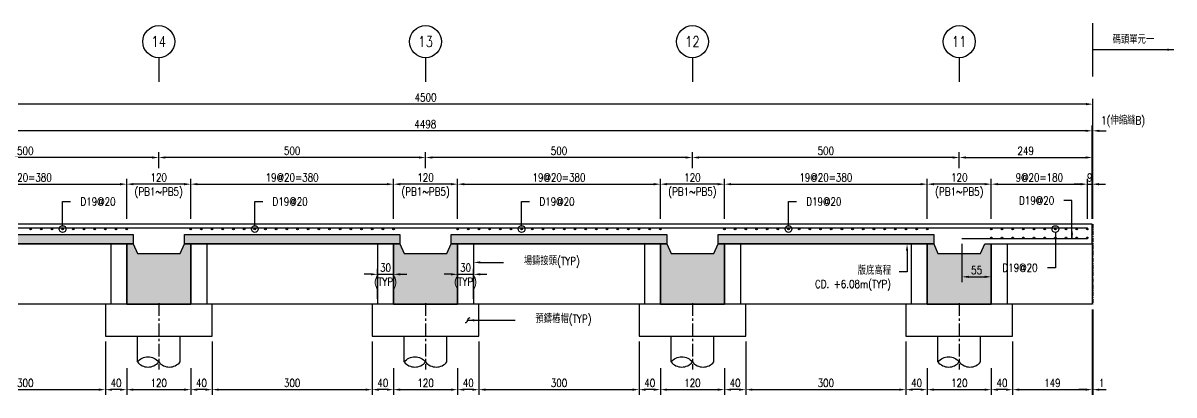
# Model space of a CAD drawing. Extents: x -791 to 13121, y -31587 to 2944.
# Drawn here: x 10270 to 12426, y -10313 to -9616 of the extents above; entities that cross this region are included whole.
import ezdxf
from ezdxf import colors
from ezdxf.entities.mleader import LeaderData, LeaderLine
from ezdxf.enums import TextEntityAlignment as Align
from ezdxf.math import Vec2, Vec3

# ---------------------------------------------------------------- set-up
doc = ezdxf.new("R2010")
doc.units = 0
doc.header["$LTSCALE"] = 0.05
doc.linetypes.add('CENTER', pattern=[50.8, 31.75, -6.35, 6.35, -6.35])
doc.layers.get('0').update_dxf_attribs({"linetype": 'CONTINUOUS'})
doc.layers.get('Defpoints').update_dxf_attribs({"linetype": 'CONTINUOUS'})
for name, color, linetype in [('HB_0', 7, 'CONTINUOUS'), ('HB_DIM', 1, 'CONTINUOUS'), ('HB_ReBar', 3, 'CONTINUOUS'), ('HB_SYMBOLS', 7, 'CONTINUOUS'), ('底圖', 7, 'CONTINUOUS'), ('預鑄梁', 4, 'CONTINUOUS'), ('預鑄版_HATCH', 253, 'CONTINUOUS')]:
    doc.layers.add(name, color=color, linetype=linetype)
doc.styles.get("Standard").update_dxf_attribs({"font": 'ROMANS.shx', "width": 0.8, "bigfont": 'lchinap.shx'})
doc.dimstyles.new('50cm', dxfattribs={"dimscale": 5, "dimtxt": 3, "dimasz": 2.5, "dimexe": 2, "dimexo": 2, "dimgap": 1, "dimtad": 1, "dimdsep": 46, "dimtxsty": 'Standard', "dimcen": 0, "dimclrt": 2, "dimadec": 0, "dimazin": 0, "dimtfac": 1, "dimtix": 1, "dimtmove": 2, "dimatfit": 3, "dimfxl": 0, "dimtolj": 1, "dimtzin": 0, "dimarcsym": 0})

# ---------------------------------------------------------------- blocks, each defined once
blk = doc.blocks.new('PS57')
at = {"layer": '預鑄版_HATCH', "linetype": 'Continuous'}
h = blk.add_hatch(color=256, dxfattribs=at)
h.dxf.hatch_style = 2
h.paths.add_polyline_path([(0, 18), (404, 18), (404, 0), (0, 0)])
at = {"layer": 'HB_0', "color": 7, "linetype": 'Continuous'}
blk.add_lwpolyline([(0, 18), (404, 18), (404, 0), (0, 0)], close=True, dxfattribs=at)
blk = doc.blocks.new('*D1988')
at = {"layer": 'Defpoints', "color": 0}
for p in [(690, 225), (310, 150), (690, 150)]:
    blk.add_point(p, dxfattribs=at)
at = {"layer": 'HB_DIM', "color": 0, "lineweight": -2}
for p, q in [((310, 160), (310, 235)), ((322.5, 225), (677.5, 225)), ((690, 160), (690, 235))]:
    blk.add_line(p, q, dxfattribs=at)
at = {"layer": 'HB_DIM', "color": 0}
for points in [[(322.5, 227.1), (322.5, 222.9), (310, 225)], [(677.5, 227.1), (677.5, 222.9), (690, 225)]]:
    blk.add_solid(points, dxfattribs=at)
at = {"layer": 'HB_DIM', "color": 2, "insert": (500, 237.5), "char_height": 15, "attachment_point": 5}
blk.add_mtext('\\A1;19@20=380', dxfattribs=at)
blk = doc.blocks.new('*D1989')
at = {"layer": 'Defpoints', "color": 0}
for p in [(250, 275), (250, 245), (750, 245)]:
    blk.add_point(p, dxfattribs=at)
at = {"layer": 'HB_DIM', "color": 0, "lineweight": -2}
for p, q in [((250, 255), (250, 285)), ((750, 255), (750, 285)), ((737.5, 275), (262.5, 275))]:
    blk.add_line(p, q, dxfattribs=at)
at = {"layer": 'HB_DIM', "color": 0}
for points in [[(262.5, 277.1), (262.5, 272.9), (250, 275)], [(737.5, 277.1), (737.5, 272.9), (750, 275)]]:
    blk.add_solid(points, dxfattribs=at)
at = {"layer": 'HB_DIM', "color": 2, "insert": (500, 287.5), "char_height": 15, "attachment_point": 5}
blk.add_mtext('\\A1;500', dxfattribs=at)
blk = doc.blocks.new('_DotBlank')
at = {"color": 0, "linetype": 'ByBlock', "lineweight": -2}
blk.add_line((-0.5, 0), (-1, 0), dxfattribs=at)
blk.add_circle((0, 0), 0.5, dxfattribs=at)
blk = doc.blocks.new('*D1990')
at = {"layer": 'Defpoints', "color": 0}
for p in [(350, -60), (650, -60), (650, -160)]:
    blk.add_point(p, dxfattribs=at)
at = {"layer": 'HB_DIM', "color": 0, "lineweight": -2}
for p, q in [((350, -70), (350, -170)), ((650, -70), (650, -170)), ((362.5, -160), (637.5, -160))]:
    blk.add_line(p, q, dxfattribs=at)
at = {"layer": 'HB_DIM', "color": 0}
for points in [[(362.5, -157.9), (362.5, -162.1), (350, -160)], [(637.5, -157.9), (637.5, -162.1), (650, -160)]]:
    blk.add_solid(points, dxfattribs=at)
at = {"layer": 'HB_DIM', "color": 2, "insert": (500, -147.5), "char_height": 15, "attachment_point": 5}
blk.add_mtext('\\A1;300', dxfattribs=at)
blk = doc.blocks.new('gr_t')
at = {"layer": 'HB_SYMBOLS', "color": 4, "linetype": 'Continuous'}
blk.add_line((0, -6), (0, -15), dxfattribs=at)
blk.add_circle((0, 0), 6, dxfattribs=at)
at = {"layer": 'HB_SYMBOLS', "color": 4, "linetype": 'Continuous', "width": 0.8}
blk.add_attdef('A', text='', height=4.5, dxfattribs=at).set_placement((0, 0), align=Align.MIDDLE)
blk = doc.blocks.new('*D1991')
at = {"layer": 'Defpoints', "color": 0}
for p in [(2499, 325), (2499, 150), (2500, 150)]:
    blk.add_point(p, dxfattribs=at)
at = {"layer": 'HB_DIM', "color": 0, "lineweight": -2}
for p, q in [((2486.5, 325), (2474, 325)), ((2499, 160), (2499, 335)), ((2500, 325), (2499, 325)), ((2500, 160), (2500, 335)), ((2512.5, 325), (2525, 325))]:
    blk.add_line(p, q, dxfattribs=at)
at = {"layer": 'HB_DIM', "color": 0}
for points in [[(2486.5, 327.1), (2486.5, 322.9), (2499, 325)], [(2512.5, 327.1), (2512.5, 322.9), (2500, 325)]]:
    blk.add_solid(points, dxfattribs=at)
at = {"layer": 'HB_DIM', "color": 2, "insert": (2556.9, 341.9), "char_height": 15, "attachment_point": 5}
blk.add_mtext('\\A1;1(伸縮縫B)', dxfattribs=at)
blk = doc.blocks.new('*D1992')
at = {"layer": 'Defpoints', "color": 0}
for p in [(2190, 225), (1810, 150), (2190, 150)]:
    blk.add_point(p, dxfattribs=at)
at = {"layer": 'HB_DIM', "color": 0, "lineweight": -2}
for p, q in [((1810, 160), (1810, 235)), ((1822.5, 225), (2177.5, 225)), ((2190, 160), (2190, 235))]:
    blk.add_line(p, q, dxfattribs=at)
at = {"layer": 'HB_DIM', "color": 0}
for points in [[(1822.5, 227.1), (1822.5, 222.9), (1810, 225)], [(2177.5, 227.1), (2177.5, 222.9), (2190, 225)]]:
    blk.add_solid(points, dxfattribs=at)
at = {"layer": 'HB_DIM', "color": 2, "insert": (2000, 237.5), "char_height": 15, "attachment_point": 5}
blk.add_mtext('\\A1;19@20=380', dxfattribs=at)
blk = doc.blocks.new('*D1993')
at = {"layer": 'Defpoints', "color": 0}
for p in [(2499, 275), (2250, 245), (2499, 245)]:
    blk.add_point(p, dxfattribs=at)
at = {"layer": 'HB_DIM', "color": 0, "lineweight": -2}
for p, q in [((2250, 255), (2250, 285)), ((2499, 255), (2499, 285)), ((2262.5, 275), (2486.5, 275))]:
    blk.add_line(p, q, dxfattribs=at)
at = {"layer": 'HB_DIM', "color": 0}
for points in [[(2262.5, 277.1), (2262.5, 272.9), (2250, 275)], [(2486.5, 277.1), (2486.5, 272.9), (2499, 275)]]:
    blk.add_solid(points, dxfattribs=at)
at = {"layer": 'HB_DIM', "color": 2, "insert": (2374.5, 287.5), "char_height": 15, "attachment_point": 5}
blk.add_mtext('\\A1;249', dxfattribs=at)
blk = doc.blocks.new('ReBarPoint')
at = {"layer": 'HB_0'}
h = blk.add_hatch(color=0, dxfattribs=at)
h.dxf.hatch_style = 1
edge = h.paths.add_edge_path()
edge.add_arc((0, 0), 1.5, 0, 360)
at = {"layer": 'HB_ReBar', "color": 0}
blk.add_circle((0, 0), 1.5, dxfattribs=at)
blk = doc.blocks.new('預鑄樁帽2x2')
at = {"layer": 'HB_0'}
blk.add_lwpolyline([(-100, 0), (100, 0), (100, 60), (-100, 60)], close=True, dxfattribs=at)
blk = doc.blocks.new('PB2')
at = {"layer": 'HB_0'}
h = blk.add_hatch(color=253, dxfattribs=at)
h.dxf.hatch_style = 1
h.paths.add_polyline_path([(0, 0), (0, 113), (12, 113), (20, 95), (100, 95), (108, 113), (120, 113), (120, 0)])
at = {"layer": '預鑄梁'}
blk.add_lwpolyline([(0, 0), (0, 113), (12, 113), (20, 95), (100, 95), (108, 113), (120, 113), (120, 0), (0, 0)], dxfattribs=at)
blk = doc.blocks.new('*D1994')
at = {"layer": 'Defpoints', "color": 0}
for p in [(1750, 275), (1750, 245), (2250, 245)]:
    blk.add_point(p, dxfattribs=at)
at = {"layer": 'HB_DIM', "color": 0, "lineweight": -2}
for p, q in [((1750, 255), (1750, 285)), ((2250, 255), (2250, 285)), ((2237.5, 275), (1762.5, 275))]:
    blk.add_line(p, q, dxfattribs=at)
at = {"layer": 'HB_DIM', "color": 0}
for points in [[(1762.5, 277.1), (1762.5, 272.9), (1750, 275)], [(2237.5, 277.1), (2237.5, 272.9), (2250, 275)]]:
    blk.add_solid(points, dxfattribs=at)
at = {"layer": 'HB_DIM', "color": 2, "insert": (2000, 287.5), "char_height": 15, "attachment_point": 5}
blk.add_mtext('\\A1;500', dxfattribs=at)
blk = doc.blocks.new('*D1995')
at = {"layer": 'Defpoints', "color": 0}
for p in [(1690, 225), (1310, 150), (1690, 150)]:
    blk.add_point(p, dxfattribs=at)
at = {"layer": 'HB_DIM', "color": 0, "lineweight": -2}
for p, q in [((1310, 160), (1310, 235)), ((1322.5, 225), (1677.5, 225)), ((1690, 160), (1690, 235))]:
    blk.add_line(p, q, dxfattribs=at)
at = {"layer": 'HB_DIM', "color": 0}
for points in [[(1322.5, 227.1), (1322.5, 222.9), (1310, 225)], [(1677.5, 227.1), (1677.5, 222.9), (1690, 225)]]:
    blk.add_solid(points, dxfattribs=at)
at = {"layer": 'HB_DIM', "color": 2, "insert": (1500, 237.5), "char_height": 15, "attachment_point": 5}
blk.add_mtext('\\A1;19@20=380', dxfattribs=at)
blk = doc.blocks.new('*D1996')
at = {"layer": 'Defpoints', "color": 0}
for p in [(1250, 275), (1250, 245), (1750, 245)]:
    blk.add_point(p, dxfattribs=at)
at = {"layer": 'HB_DIM', "color": 0, "lineweight": -2}
for p, q in [((1250, 255), (1250, 285)), ((1750, 255), (1750, 285)), ((1737.5, 275), (1262.5, 275))]:
    blk.add_line(p, q, dxfattribs=at)
at = {"layer": 'HB_DIM', "color": 0}
for points in [[(1262.5, 277.1), (1262.5, 272.9), (1250, 275)], [(1737.5, 277.1), (1737.5, 272.9), (1750, 275)]]:
    blk.add_solid(points, dxfattribs=at)
at = {"layer": 'HB_DIM', "color": 2, "insert": (1500, 287.5), "char_height": 15, "attachment_point": 5}
blk.add_mtext('\\A1;500', dxfattribs=at)
blk = doc.blocks.new('*D1997')
at = {"layer": 'Defpoints', "color": 0}
for p in [(1190, 225), (810, 150), (1190, 150)]:
    blk.add_point(p, dxfattribs=at)
at = {"layer": 'HB_DIM', "color": 0, "lineweight": -2}
for p, q in [((810, 160), (810, 235)), ((822.5, 225), (1177.5, 225)), ((1190, 160), (1190, 235))]:
    blk.add_line(p, q, dxfattribs=at)
at = {"layer": 'HB_DIM', "color": 0}
for points in [[(822.5, 227.1), (822.5, 222.9), (810, 225)], [(1177.5, 227.1), (1177.5, 222.9), (1190, 225)]]:
    blk.add_solid(points, dxfattribs=at)
at = {"layer": 'HB_DIM', "color": 2, "insert": (1000, 237.5), "char_height": 15, "attachment_point": 5}
blk.add_mtext('\\A1;19@20=380', dxfattribs=at)
blk = doc.blocks.new('*D1998')
at = {"layer": 'Defpoints', "color": 0}
for p in [(750, 275), (750, 245), (1250, 245)]:
    blk.add_point(p, dxfattribs=at)
at = {"layer": 'HB_DIM', "color": 0, "lineweight": -2}
for p, q in [((750, 255), (750, 285)), ((1250, 255), (1250, 285)), ((1237.5, 275), (762.5, 275))]:
    blk.add_line(p, q, dxfattribs=at)
at = {"layer": 'HB_DIM', "color": 0}
for points in [[(762.5, 277.1), (762.5, 272.9), (750, 275)], [(1237.5, 277.1), (1237.5, 272.9), (1250, 275)]]:
    blk.add_solid(points, dxfattribs=at)
at = {"layer": 'HB_DIM', "color": 2, "insert": (1000, 287.5), "char_height": 15, "attachment_point": 5}
blk.add_mtext('\\A1;500', dxfattribs=at)
blk = doc.blocks.new('*D1999')
at = {"layer": 'Defpoints', "color": 0}
for p in [(2490, 225), (2310, 150), (2490, 150)]:
    blk.add_point(p, dxfattribs=at)
at = {"layer": 'HB_DIM', "color": 0, "lineweight": -2}
for p, q in [((2310, 160), (2310, 235)), ((2322.5, 225), (2477.5, 225)), ((2490, 160), (2490, 235))]:
    blk.add_line(p, q, dxfattribs=at)
at = {"layer": 'HB_DIM', "color": 0}
for points in [[(2322.5, 227.1), (2322.5, 222.9), (2310, 225)], [(2477.5, 227.1), (2477.5, 222.9), (2490, 225)]]:
    blk.add_solid(points, dxfattribs=at)
at = {"layer": 'HB_DIM', "color": 2, "insert": (2400, 237.5), "char_height": 15, "attachment_point": 5}
blk.add_mtext('\\A1;9@20=180', dxfattribs=at)
blk = doc.blocks.new('*D2000')
at = {"layer": 'Defpoints', "color": 0}
for p in [(2499, 225), (2490, 150), (2499, 150)]:
    blk.add_point(p, dxfattribs=at)
at = {"layer": 'HB_DIM', "color": 0, "lineweight": -2}
for p, q in [((2477.5, 225), (2465, 225)), ((2490, 160), (2490, 235)), ((2490, 225), (2499, 225)), ((2499, 160), (2499, 235)), ((2511.5, 225), (2524, 225))]:
    blk.add_line(p, q, dxfattribs=at)
at = {"layer": 'HB_DIM', "color": 0}
for points in [[(2477.5, 227.1), (2477.5, 222.9), (2490, 225)], [(2511.5, 227.1), (2511.5, 222.9), (2499, 225)]]:
    blk.add_solid(points, dxfattribs=at)
at = {"layer": 'HB_DIM', "color": 2, "insert": (2494.5, 237.5), "char_height": 15, "attachment_point": 5}
blk.add_mtext('\\A1;9', dxfattribs=at)
blk = doc.blocks.new('*D1955')
at = {"layer": 'Defpoints', "color": 0}
for p in [(2255, 123), (2310, 113), (2310, 51.4)]:
    blk.add_point(p, dxfattribs=at)
at = {"layer": 'HB_DIM', "color": 0, "lineweight": -2}
for p, q in [((2255, 113), (2255, 41.4)), ((2310, 103), (2310, 41.4)), ((2267.5, 51.4), (2297.5, 51.4))]:
    blk.add_line(p, q, dxfattribs=at)
at = {"layer": 'HB_DIM', "color": 0}
for points in [[(2267.5, 53.5), (2267.5, 49.3), (2255, 51.4)], [(2297.5, 53.5), (2297.5, 49.3), (2310, 51.4)]]:
    blk.add_solid(points, dxfattribs=at)
at = {"layer": 'HB_DIM', "color": 2, "insert": (2282.5, 63.9), "char_height": 15, "attachment_point": 5}
blk.add_mtext('\\A1;55', dxfattribs=at)
blk = doc.blocks.new('*D1956')
at = {"layer": 'Defpoints', "color": 0}
for p in [(1190, 56.1), (1160, 0), (1190, 0)]:
    blk.add_point(p, dxfattribs=at)
at = {"layer": 'HB_DIM', "color": 0, "lineweight": -2}
for p, q in [((1160, 10), (1160, 66.1)), ((1190, 10), (1190, 66.1)), ((1147.5, 56.1), (1135, 56.1)), ((1160, 56.1), (1190, 56.1)), ((1202.5, 56.1), (1215, 56.1))]:
    blk.add_line(p, q, dxfattribs=at)
at = {"layer": 'HB_DIM', "color": 0}
for points in [[(1147.5, 58.2), (1147.5, 54), (1160, 56.1)], [(1202.5, 58.2), (1202.5, 54), (1190, 56.1)]]:
    blk.add_solid(points, dxfattribs=at)
at = {"layer": 'HB_DIM', "color": 2, "char_height": 15, "attachment_point": 5}
for s, insert in [('\\A1;30', (1175, 68.6)), ('\\A1;(TYP)', (1175, 39.6))]:
    blk.add_mtext(s, dxfattribs=dict(at, insert=insert))
blk = doc.blocks.new('*D1957')
at = {"layer": 'Defpoints', "color": 0}
for p in [(1340, 56.1), (1310, 0), (1340, 0)]:
    blk.add_point(p, dxfattribs=at)
at = {"layer": 'HB_DIM', "color": 0, "lineweight": -2}
for p, q in [((1310, 10), (1310, 66.1)), ((1340, 10), (1340, 66.1)), ((1297.5, 56.1), (1285, 56.1)), ((1310, 56.1), (1340, 56.1)), ((1352.5, 56.1), (1365, 56.1))]:
    blk.add_line(p, q, dxfattribs=at)
at = {"layer": 'HB_DIM', "color": 0}
for points in [[(1297.5, 58.2), (1297.5, 54), (1310, 56.1)], [(1352.5, 58.2), (1352.5, 54), (1340, 56.1)]]:
    blk.add_solid(points, dxfattribs=at)
at = {"layer": 'HB_DIM', "color": 2, "char_height": 15, "attachment_point": 5}
for s, insert in [('\\A1;30', (1325, 68.6)), ('\\A1;(TYP)', (1325, 39.6))]:
    blk.add_mtext(s, dxfattribs=dict(at, insert=insert))
blk = doc.blocks.new('*D1958')
at = {"layer": 'Defpoints', "color": 0}
for p in [(1850, -60), (2150, -60), (2150, -160)]:
    blk.add_point(p, dxfattribs=at)
at = {"layer": 'HB_DIM', "color": 0, "lineweight": -2}
for p, q in [((1850, -70), (1850, -170)), ((2150, -70), (2150, -170)), ((1862.5, -160), (2137.5, -160))]:
    blk.add_line(p, q, dxfattribs=at)
at = {"layer": 'HB_DIM', "color": 0}
for points in [[(1862.5, -157.9), (1862.5, -162.1), (1850, -160)], [(2137.5, -157.9), (2137.5, -162.1), (2150, -160)]]:
    blk.add_solid(points, dxfattribs=at)
at = {"layer": 'HB_DIM', "color": 2, "insert": (2000, -147.5), "char_height": 15, "attachment_point": 5}
blk.add_mtext('\\A1;300', dxfattribs=at)
blk = doc.blocks.new('*D1959')
at = {"layer": 'Defpoints', "color": 0}
for p in [(2499, 0), (2350, -60), (2499, -160)]:
    blk.add_point(p, dxfattribs=at)
at = {"layer": 'HB_DIM', "color": 0, "lineweight": -2}
for p, q in [((2499, -10), (2499, -170)), ((2350, -70), (2350, -170)), ((2362.5, -160), (2486.5, -160))]:
    blk.add_line(p, q, dxfattribs=at)
at = {"layer": 'HB_DIM', "color": 0}
for points in [[(2362.5, -157.9), (2362.5, -162.1), (2350, -160)], [(2486.5, -157.9), (2486.5, -162.1), (2499, -160)]]:
    blk.add_solid(points, dxfattribs=at)
at = {"layer": 'HB_DIM', "color": 2, "insert": (2424.5, -147.5), "char_height": 15, "attachment_point": 5}
blk.add_mtext('\\A1;149', dxfattribs=at)
blk = doc.blocks.new('*D1960')
at = {"layer": 'Defpoints', "color": 0}
for p in [(1350, -60), (1650, -60), (1650, -160)]:
    blk.add_point(p, dxfattribs=at)
at = {"layer": 'HB_DIM', "color": 0, "lineweight": -2}
for p, q in [((1350, -70), (1350, -170)), ((1650, -70), (1650, -170)), ((1362.5, -160), (1637.5, -160))]:
    blk.add_line(p, q, dxfattribs=at)
at = {"layer": 'HB_DIM', "color": 0}
for points in [[(1362.5, -157.9), (1362.5, -162.1), (1350, -160)], [(1637.5, -157.9), (1637.5, -162.1), (1650, -160)]]:
    blk.add_solid(points, dxfattribs=at)
at = {"layer": 'HB_DIM', "color": 2, "insert": (1500, -147.5), "char_height": 15, "attachment_point": 5}
blk.add_mtext('\\A1;300', dxfattribs=at)
blk = doc.blocks.new('*D1961')
at = {"layer": 'Defpoints', "color": 0}
for p in [(850, -60), (1150, -60), (1150, -160)]:
    blk.add_point(p, dxfattribs=at)
at = {"layer": 'HB_DIM', "color": 0, "lineweight": -2}
for p, q in [((850, -70), (850, -170)), ((1150, -70), (1150, -170)), ((862.5, -160), (1137.5, -160))]:
    blk.add_line(p, q, dxfattribs=at)
at = {"layer": 'HB_DIM', "color": 0}
for points in [[(862.5, -157.9), (862.5, -162.1), (850, -160)], [(1137.5, -157.9), (1137.5, -162.1), (1150, -160)]]:
    blk.add_solid(points, dxfattribs=at)
at = {"layer": 'HB_DIM', "color": 2, "insert": (1000, -147.5), "char_height": 15, "attachment_point": 5}
blk.add_mtext('\\A1;300', dxfattribs=at)
blk = doc.blocks.new('*D1962')
at = {"layer": 'Defpoints', "color": 0}
for p in [(2499, 0), (2500, 0), (2500, -160)]:
    blk.add_point(p, dxfattribs=at)
at = {"layer": 'HB_DIM', "color": 0, "lineweight": -2}
for p, q in [((2499, -10), (2499, -170)), ((2500, -10), (2500, -170)), ((2486.5, -160), (2474, -160)), ((2499, -160), (2500, -160)), ((2512.5, -160), (2525, -160))]:
    blk.add_line(p, q, dxfattribs=at)
at = {"layer": 'HB_DIM', "color": 0}
for points in [[(2486.5, -157.9), (2486.5, -162.1), (2499, -160)], [(2512.5, -157.9), (2512.5, -162.1), (2500, -160)]]:
    blk.add_solid(points, dxfattribs=at)
at = {"layer": 'HB_DIM', "color": 2, "insert": (2516.6, -147.5), "char_height": 15, "attachment_point": 5}
blk.add_mtext('\\A1;1', dxfattribs=at)
blk = doc.blocks.new('*D1966')
at = {"layer": 'Defpoints', "color": 0}
for p in [(0, 375), (0, 375), (2500, 325.1)]:
    blk.add_point(p, dxfattribs=at)
at = {"layer": 'HB_DIM', "color": 0, "lineweight": -2}
for p, q in [((2487.5, 375), (12.5, 375)), ((2500, 335.1), (2500, 385))]:
    blk.add_line(p, q, dxfattribs=at)
at = {"layer": 'HB_DIM', "color": 0}
for points in [[(12.5, 377.1), (12.5, 372.9), (0, 375)], [(2487.5, 377.1), (2487.5, 372.9), (2500, 375)]]:
    blk.add_solid(points, dxfattribs=at)
at = {"layer": 'HB_DIM', "color": 2, "insert": (1250, 387.5), "char_height": 15, "attachment_point": 5}
blk.add_mtext('\\A1;4500', dxfattribs=at)
blk = doc.blocks.new('*D1967')
at = {"layer": 'Defpoints', "color": 0}
for p in [(0, 325), (0, 325), (2499, 275.1)]:
    blk.add_point(p, dxfattribs=at)
at = {"layer": 'HB_DIM', "color": 0, "lineweight": -2}
for p, q in [((2486.5, 325), (12.5, 325)), ((2499, 285.1), (2499, 335))]:
    blk.add_line(p, q, dxfattribs=at)
at = {"layer": 'HB_DIM', "color": 0}
for points in [[(12.5, 327.1), (12.5, 322.9), (0, 325)], [(2486.5, 327.1), (2486.5, 322.9), (2499, 325)]]:
    blk.add_solid(points, dxfattribs=at)
at = {"layer": 'HB_DIM', "color": 2, "insert": (1249.5, 337.5), "char_height": 15, "attachment_point": 5}
blk.add_mtext('\\A1;4498', dxfattribs=at)
blk = doc.blocks.new('80cm直樁')
at = {"layer": 'HB_0', "linetype": 'Continuous'}
for p, q in [((-40, -48.1), (-40, 0)), ((40, -48.1), (40, 0))]:
    blk.add_line(p, q, dxfattribs=at)
for points in [[(-40, -48.1, -0.48), (0, -48.1, 0.48), (40, -48.1, 0.48)], [(-40, -48.1, 0.48), (0, -48.1, 0.48)]]:
    blk.add_lwpolyline(points, format="xyb", dxfattribs=at)
at = {"layer": 'HB_DIM', "color": 1, "linetype": 'CENTER', "ltscale": 15}
blk.add_line((0, 62.2), (0, -62.2), dxfattribs=at)
blk = doc.blocks.new('*D1969')
at = {"layer": 'Defpoints', "color": 0}
for p in [(690, 225), (690, 150), (810, 150)]:
    blk.add_point(p, dxfattribs=at)
at = {"layer": 'HB_DIM', "color": 0, "lineweight": -2}
for p, q in [((690, 160), (690, 235)), ((797.5, 225), (702.5, 225)), ((810, 160), (810, 235))]:
    blk.add_line(p, q, dxfattribs=at)
at = {"layer": 'HB_DIM', "color": 0}
for points in [[(702.5, 227.1), (702.5, 222.9), (690, 225)], [(797.5, 227.1), (797.5, 222.9), (810, 225)]]:
    blk.add_solid(points, dxfattribs=at)
at = {"layer": 'HB_DIM', "color": 2, "char_height": 15, "attachment_point": 5}
for s, insert in [('\\A1;120', (750, 237.5)), ('\\A1;(PB1~PB5)', (750, 208.6))]:
    blk.add_mtext(s, dxfattribs=dict(at, insert=insert))
blk = doc.blocks.new('*D1970')
at = {"layer": 'Defpoints', "color": 0}
for p in [(1190, 225), (1190, 150), (1310, 150)]:
    blk.add_point(p, dxfattribs=at)
at = {"layer": 'HB_DIM', "color": 0, "lineweight": -2}
for p, q in [((1190, 160), (1190, 235)), ((1297.5, 225), (1202.5, 225)), ((1310, 160), (1310, 235))]:
    blk.add_line(p, q, dxfattribs=at)
at = {"layer": 'HB_DIM', "color": 0}
for points in [[(1202.5, 227.1), (1202.5, 222.9), (1190, 225)], [(1297.5, 227.1), (1297.5, 222.9), (1310, 225)]]:
    blk.add_solid(points, dxfattribs=at)
at = {"layer": 'HB_DIM', "color": 2, "char_height": 15, "attachment_point": 5}
for s, insert in [('\\A1;120', (1250, 237.5)), ('\\A1;(PB1~PB5)', (1250, 208.6))]:
    blk.add_mtext(s, dxfattribs=dict(at, insert=insert))
blk = doc.blocks.new('*D1971')
at = {"layer": 'Defpoints', "color": 0}
for p in [(1690, 225), (1690, 150), (1810, 150)]:
    blk.add_point(p, dxfattribs=at)
at = {"layer": 'HB_DIM', "color": 0, "lineweight": -2}
for p, q in [((1690, 160), (1690, 235)), ((1797.5, 225), (1702.5, 225)), ((1810, 160), (1810, 235))]:
    blk.add_line(p, q, dxfattribs=at)
at = {"layer": 'HB_DIM', "color": 0}
for points in [[(1702.5, 227.1), (1702.5, 222.9), (1690, 225)], [(1797.5, 227.1), (1797.5, 222.9), (1810, 225)]]:
    blk.add_solid(points, dxfattribs=at)
at = {"layer": 'HB_DIM', "color": 2, "char_height": 15, "attachment_point": 5}
for s, insert in [('\\A1;120', (1750, 237.5)), ('\\A1;(PB1~PB5)', (1750, 208.6))]:
    blk.add_mtext(s, dxfattribs=dict(at, insert=insert))
blk = doc.blocks.new('*D1972')
at = {"layer": 'Defpoints', "color": 0}
for p in [(2190, 225), (2190, 150), (2310, 150)]:
    blk.add_point(p, dxfattribs=at)
at = {"layer": 'HB_DIM', "color": 0, "lineweight": -2}
for p, q in [((2190, 160), (2190, 235)), ((2297.5, 225), (2202.5, 225)), ((2310, 160), (2310, 235))]:
    blk.add_line(p, q, dxfattribs=at)
at = {"layer": 'HB_DIM', "color": 0}
for points in [[(2202.5, 227.1), (2202.5, 222.9), (2190, 225)], [(2297.5, 227.1), (2297.5, 222.9), (2310, 225)]]:
    blk.add_solid(points, dxfattribs=at)
at = {"layer": 'HB_DIM', "color": 2, "char_height": 15, "attachment_point": 5}
for s, insert in [('\\A1;120', (2250, 237.5)), ('\\A1;(PB1~PB5)', (2250, 208.6))]:
    blk.add_mtext(s, dxfattribs=dict(at, insert=insert))
blk = doc.blocks.new('*D1976')
at = {"layer": 'Defpoints', "color": 0}
for p in [(690, -110), (810, -110), (810, -160)]:
    blk.add_point(p, dxfattribs=at)
at = {"layer": 'HB_DIM', "color": 0, "lineweight": -2}
for p, q in [((690, -120), (690, -170)), ((810, -120), (810, -170)), ((702.5, -160), (797.5, -160))]:
    blk.add_line(p, q, dxfattribs=at)
at = {"layer": 'HB_DIM', "color": 0}
for points in [[(702.5, -157.9), (702.5, -162.1), (690, -160)], [(797.5, -157.9), (797.5, -162.1), (810, -160)]]:
    blk.add_solid(points, dxfattribs=at)
at = {"layer": 'HB_DIM', "color": 2, "insert": (750, -147.5), "char_height": 15, "attachment_point": 5}
blk.add_mtext('\\A1;120', dxfattribs=at)
blk = doc.blocks.new('*D1977')
at = {"layer": 'Defpoints', "color": 0}
for p in [(850, -60), (810, -110), (810, -160)]:
    blk.add_point(p, dxfattribs=at)
at = {"layer": 'HB_DIM', "color": 0, "lineweight": -2}
for p, q in [((850, -70), (850, -170)), ((810, -120), (810, -170)), ((837.5, -160), (822.5, -160))]:
    blk.add_line(p, q, dxfattribs=at)
at = {"layer": 'HB_DIM', "color": 0}
for points in [[(822.5, -157.9), (822.5, -162.1), (810, -160)], [(837.5, -157.9), (837.5, -162.1), (850, -160)]]:
    blk.add_solid(points, dxfattribs=at)
at = {"layer": 'HB_DIM', "color": 2, "insert": (830, -147.5), "char_height": 15, "attachment_point": 5}
blk.add_mtext('\\A1;40', dxfattribs=at)
blk = doc.blocks.new('*D1978')
at = {"layer": 'Defpoints', "color": 0}
for p in [(650, -60), (690, -110), (650, -160)]:
    blk.add_point(p, dxfattribs=at)
at = {"layer": 'HB_DIM', "color": 0, "lineweight": -2}
for p, q in [((650, -70), (650, -170)), ((690, -120), (690, -170)), ((677.5, -160), (662.5, -160))]:
    blk.add_line(p, q, dxfattribs=at)
at = {"layer": 'HB_DIM', "color": 0}
for points in [[(662.5, -157.9), (662.5, -162.1), (650, -160)], [(677.5, -157.9), (677.5, -162.1), (690, -160)]]:
    blk.add_solid(points, dxfattribs=at)
at = {"layer": 'HB_DIM', "color": 2, "insert": (670, -147.5), "char_height": 15, "attachment_point": 5}
blk.add_mtext('\\A1;40', dxfattribs=at)
blk = doc.blocks.new('*D1979')
at = {"layer": 'Defpoints', "color": 0}
for p in [(1190, -110), (1310, -110), (1310, -160)]:
    blk.add_point(p, dxfattribs=at)
at = {"layer": 'HB_DIM', "color": 0, "lineweight": -2}
for p, q in [((1190, -120), (1190, -170)), ((1310, -120), (1310, -170)), ((1202.5, -160), (1297.5, -160))]:
    blk.add_line(p, q, dxfattribs=at)
at = {"layer": 'HB_DIM', "color": 0}
for points in [[(1202.5, -157.9), (1202.5, -162.1), (1190, -160)], [(1297.5, -157.9), (1297.5, -162.1), (1310, -160)]]:
    blk.add_solid(points, dxfattribs=at)
at = {"layer": 'HB_DIM', "color": 2, "insert": (1250, -147.5), "char_height": 15, "attachment_point": 5}
blk.add_mtext('\\A1;120', dxfattribs=at)
blk = doc.blocks.new('*D1980')
at = {"layer": 'Defpoints', "color": 0}
for p in [(1350, -60), (1310, -110), (1310, -160)]:
    blk.add_point(p, dxfattribs=at)
at = {"layer": 'HB_DIM', "color": 0, "lineweight": -2}
for p, q in [((1350, -70), (1350, -170)), ((1310, -120), (1310, -170)), ((1337.5, -160), (1322.5, -160))]:
    blk.add_line(p, q, dxfattribs=at)
at = {"layer": 'HB_DIM', "color": 0}
for points in [[(1322.5, -157.9), (1322.5, -162.1), (1310, -160)], [(1337.5, -157.9), (1337.5, -162.1), (1350, -160)]]:
    blk.add_solid(points, dxfattribs=at)
at = {"layer": 'HB_DIM', "color": 2, "insert": (1330, -147.5), "char_height": 15, "attachment_point": 5}
blk.add_mtext('\\A1;40', dxfattribs=at)
blk = doc.blocks.new('*D1981')
at = {"layer": 'Defpoints', "color": 0}
for p in [(1150, -60), (1190, -110), (1150, -160)]:
    blk.add_point(p, dxfattribs=at)
at = {"layer": 'HB_DIM', "color": 0, "lineweight": -2}
for p, q in [((1150, -70), (1150, -170)), ((1190, -120), (1190, -170)), ((1177.5, -160), (1162.5, -160))]:
    blk.add_line(p, q, dxfattribs=at)
at = {"layer": 'HB_DIM', "color": 0}
for points in [[(1162.5, -157.9), (1162.5, -162.1), (1150, -160)], [(1177.5, -157.9), (1177.5, -162.1), (1190, -160)]]:
    blk.add_solid(points, dxfattribs=at)
at = {"layer": 'HB_DIM', "color": 2, "insert": (1170, -147.5), "char_height": 15, "attachment_point": 5}
blk.add_mtext('\\A1;40', dxfattribs=at)
blk = doc.blocks.new('*D1982')
at = {"layer": 'Defpoints', "color": 0}
for p in [(1690, -110), (1810, -110), (1810, -160)]:
    blk.add_point(p, dxfattribs=at)
at = {"layer": 'HB_DIM', "color": 0, "lineweight": -2}
for p, q in [((1690, -120), (1690, -170)), ((1810, -120), (1810, -170)), ((1702.5, -160), (1797.5, -160))]:
    blk.add_line(p, q, dxfattribs=at)
at = {"layer": 'HB_DIM', "color": 0}
for points in [[(1702.5, -157.9), (1702.5, -162.1), (1690, -160)], [(1797.5, -157.9), (1797.5, -162.1), (1810, -160)]]:
    blk.add_solid(points, dxfattribs=at)
at = {"layer": 'HB_DIM', "color": 2, "insert": (1750, -147.5), "char_height": 15, "attachment_point": 5}
blk.add_mtext('\\A1;120', dxfattribs=at)
blk = doc.blocks.new('*D1983')
at = {"layer": 'Defpoints', "color": 0}
for p in [(1850, -60), (1810, -110), (1810, -160)]:
    blk.add_point(p, dxfattribs=at)
at = {"layer": 'HB_DIM', "color": 0, "lineweight": -2}
for p, q in [((1850, -70), (1850, -170)), ((1810, -120), (1810, -170)), ((1837.5, -160), (1822.5, -160))]:
    blk.add_line(p, q, dxfattribs=at)
at = {"layer": 'HB_DIM', "color": 0}
for points in [[(1822.5, -157.9), (1822.5, -162.1), (1810, -160)], [(1837.5, -157.9), (1837.5, -162.1), (1850, -160)]]:
    blk.add_solid(points, dxfattribs=at)
at = {"layer": 'HB_DIM', "color": 2, "insert": (1830, -147.5), "char_height": 15, "attachment_point": 5}
blk.add_mtext('\\A1;40', dxfattribs=at)
blk = doc.blocks.new('*D1984')
at = {"layer": 'Defpoints', "color": 0}
for p in [(1650, -60), (1690, -110), (1650, -160)]:
    blk.add_point(p, dxfattribs=at)
at = {"layer": 'HB_DIM', "color": 0, "lineweight": -2}
for p, q in [((1650, -70), (1650, -170)), ((1690, -120), (1690, -170)), ((1677.5, -160), (1662.5, -160))]:
    blk.add_line(p, q, dxfattribs=at)
at = {"layer": 'HB_DIM', "color": 0}
for points in [[(1662.5, -157.9), (1662.5, -162.1), (1650, -160)], [(1677.5, -157.9), (1677.5, -162.1), (1690, -160)]]:
    blk.add_solid(points, dxfattribs=at)
at = {"layer": 'HB_DIM', "color": 2, "insert": (1670, -147.5), "char_height": 15, "attachment_point": 5}
blk.add_mtext('\\A1;40', dxfattribs=at)
blk = doc.blocks.new('*D1985')
at = {"layer": 'Defpoints', "color": 0}
for p in [(2190, -110), (2310, -110), (2310, -160)]:
    blk.add_point(p, dxfattribs=at)
at = {"layer": 'HB_DIM', "color": 0, "lineweight": -2}
for p, q in [((2190, -120), (2190, -170)), ((2310, -120), (2310, -170)), ((2202.5, -160), (2297.5, -160))]:
    blk.add_line(p, q, dxfattribs=at)
at = {"layer": 'HB_DIM', "color": 0}
for points in [[(2202.5, -157.9), (2202.5, -162.1), (2190, -160)], [(2297.5, -157.9), (2297.5, -162.1), (2310, -160)]]:
    blk.add_solid(points, dxfattribs=at)
at = {"layer": 'HB_DIM', "color": 2, "insert": (2250, -147.5), "char_height": 15, "attachment_point": 5}
blk.add_mtext('\\A1;120', dxfattribs=at)
blk = doc.blocks.new('*D1986')
at = {"layer": 'Defpoints', "color": 0}
for p in [(2350, -60), (2310, -110), (2310, -160)]:
    blk.add_point(p, dxfattribs=at)
at = {"layer": 'HB_DIM', "color": 0, "lineweight": -2}
for p, q in [((2350, -70), (2350, -170)), ((2310, -120), (2310, -170)), ((2337.5, -160), (2322.5, -160))]:
    blk.add_line(p, q, dxfattribs=at)
at = {"layer": 'HB_DIM', "color": 0}
for points in [[(2322.5, -157.9), (2322.5, -162.1), (2310, -160)], [(2337.5, -157.9), (2337.5, -162.1), (2350, -160)]]:
    blk.add_solid(points, dxfattribs=at)
at = {"layer": 'HB_DIM', "color": 2, "insert": (2330, -147.5), "char_height": 15, "attachment_point": 5}
blk.add_mtext('\\A1;40', dxfattribs=at)
blk = doc.blocks.new('*D1987')
at = {"layer": 'Defpoints', "color": 0}
for p in [(2150, -60), (2190, -110), (2150, -160)]:
    blk.add_point(p, dxfattribs=at)
at = {"layer": 'HB_DIM', "color": 0, "lineweight": -2}
for p, q in [((2150, -70), (2150, -170)), ((2190, -120), (2190, -170)), ((2177.5, -160), (2162.5, -160))]:
    blk.add_line(p, q, dxfattribs=at)
at = {"layer": 'HB_DIM', "color": 0}
for points in [[(2162.5, -157.9), (2162.5, -162.1), (2150, -160)], [(2177.5, -157.9), (2177.5, -162.1), (2190, -160)]]:
    blk.add_solid(points, dxfattribs=at)
at = {"layer": 'HB_DIM', "color": 2, "insert": (2170, -147.5), "char_height": 15, "attachment_point": 5}
blk.add_mtext('\\A1;40', dxfattribs=at)
blk = doc.blocks.new('斷面圖H右')
at = {"layer": 'HB_0', "color": 1, "linetype": 'CENTER', "ltscale": 5}
blk.add_line((2500, 150), (2500, 0), dxfattribs=at)
at = {"layer": 'HB_0', "color": 252}
for p, q in [((660, 113), (660, 0)), ((840, 113), (840, 0)), ((1160, 113), (1160, 0)), ((1340, 113), (1340, 0)), ((1660, 113), (1660, 0)), ((1840, 113), (1840, 0)), ((2160, 113), (2160, 0)), ((2340, 113), (2340, 0))]:
    blk.add_line(p, q, dxfattribs=at)
at = {"layer": 'HB_0', "color": 4}
blk.add_lwpolyline([(310, 113), (500, 113), (690, 113), (690, 0), (810, 0), (810, 113), (1190, 113), (1190, 0), (1310, 0), (1310, 113), (1690, 113), (1690, 0), (1810, 0), (1810, 113), (2190, 113), (2190, 0), (2310, 0), (2310, 113), (2499, 113), (2499, 150), (0, 150)], dxfattribs=at)
at = {"layer": 'HB_0'}
blk.add_lwpolyline([(2499, 113), (2499, 0), (0, 0)], dxfattribs=at)
at = {"layer": 'HB_DIM'}
blk.add_line((2500, 426.993), (2500, 526.993), dxfattribs=at)
at = {"layer": 'HB_ReBar'}
blk.add_line((2255, 123), (2490, 123), dxfattribs=at)
blk.add_lwpolyline([(2490, 142.5), (0, 142.5)], dxfattribs=at)
at = {"layer": 'HB_0'}
for name, p in [('PS57', (298, 113)), ('PS57', (798, 113)), ('PS57', (1298, 113)), ('PS57', (1798, 113)), ('PB2', (690, 0)), ('PB2', (1190, 0)), ('PB2', (1690, 0)), ('PB2', (2190, 0)), ('預鑄樁帽2x2', (750, -60)), ('80cm直樁', (750, -60)), ('預鑄樁帽2x2', (1250, -60)), ('80cm直樁', (1250, -60)), ('預鑄樁帽2x2', (1750, -60)), ('80cm直樁', (1750, -60)), ('預鑄樁帽2x2', (2250, -60)), ('80cm直樁', (2250, -60))]:
    blk.add_blockref(name, p, dxfattribs=at)
at = {"layer": 'HB_ReBar'}
for p in [(510, 141), (530, 141), (550, 141), (570, 141), (590, 141), (610, 141), (630, 141), (650, 141), (670, 141), (690, 141), (810, 141), (830, 141), (850, 141), (870, 141), (890, 141), (910, 141), (930, 141), (950, 141), (970, 141), (990, 141), (1010, 141), (1030, 141), (1050, 141), (1070, 141), (1090, 141), (1110, 141), (1130, 141), (1150, 141), (1170, 141), (1190, 141), (1310, 141), (1330, 141), (1350, 141), (1370, 141), (1390, 141), (1410, 141), (1430, 141), (1450, 141), (1470, 141), (1490, 141), (1510, 141), (1530, 141), (1550, 141), (1570, 141), (1590, 141), (1610, 141), (1630, 141), (1650, 141), (1670, 141), (1690, 141), (1810, 141), (1830, 141), (1850, 141), (1870, 141), (1890, 141), (1910, 141), (1930, 141), (1950, 141), (1970, 141), (1990, 141), (2010, 141), (2030, 141), (2050, 141), (2070, 141), (2090, 141), (2110, 141), (2130, 141), (2150, 141), (2170, 141), (2190, 141), (2310, 141), (2330, 141), (2350, 141), (2370, 141), (2390, 141), (2410, 141), (2430, 141), (2450, 141), (2470, 141), (2490, 141), (2310, 124.5), (2330, 124.5), (2350, 124.5), (2370, 124.5), (2390, 124.5), (2410, 124.5), (2430, 124.5), (2450, 124.5), (2470, 124.5), (2490, 124.5)]:
    blk.add_blockref('ReBarPoint', p, dxfattribs=at)
at = {"layer": '底圖'}
ref = blk.add_blockref('gr_t', (750, 492.059), dxfattribs=dict(at, xscale=5, yscale=5, zscale=5))
ref.add_attrib('A', '14', dxfattribs={"layer": 'HB_SYMBOLS', "color": 4, "linetype": 'Continuous', "height": 20, "width": 0.8}).set_placement((750, 492.059), align=Align.MIDDLE)
ref = blk.add_blockref('gr_t', (1250, 492.059), dxfattribs=dict(at, xscale=5, yscale=5, zscale=5))
ref.add_attrib('A', '13', dxfattribs={"layer": 'HB_SYMBOLS', "color": 4, "linetype": 'Continuous', "height": 20, "width": 0.8}).set_placement((1250, 492.059), align=Align.MIDDLE)
ref = blk.add_blockref('gr_t', (1750, 492.059), dxfattribs=dict(at, xscale=5, yscale=5, zscale=5))
ref.add_attrib('A', '12', dxfattribs={"layer": 'HB_SYMBOLS', "color": 4, "linetype": 'Continuous', "height": 20, "width": 0.8}).set_placement((1750, 492.059), align=Align.MIDDLE)
ref = blk.add_blockref('gr_t', (2250, 492.059), dxfattribs=dict(at, xscale=5, yscale=5, zscale=5))
ref.add_attrib('A', '11', dxfattribs={"layer": 'HB_SYMBOLS', "color": 4, "linetype": 'Continuous', "height": 20, "width": 0.8}).set_placement((2250, 492.059), align=Align.MIDDLE)
at = {"layer": 'HB_DIM', "color": 2, "insert": (2615.317, 503.401), "char_height": 15, "attachment_point": 3}
blk.add_mtext('碼頭單元一', dxfattribs=at)
at = {"layer": 'HB_DIM'}
for base, p1, p2, text, picture, middle in [((0, 375), (2500, 325.108), (0, 375), '4500', '*D1966', (1250, 387.5)), ((0, 325), (2499, 275.108), (0, 325), '4498', '*D1967', (1249.5, 337.5)), ((690, 225), (310, 150), (690, 150), '19@20=<>', '*D1988', (500, 237.5)), ((1190, 225), (810, 150), (1190, 150), '19@20=<>', '*D1997', (1000, 237.5)), ((1690, 225), (1310, 150), (1690, 150), '19@20=<>', '*D1995', (1500, 237.5)), ((2190, 225), (1810, 150), (2190, 150), '19@20=<>', '*D1992', (2000, 237.5)), ((2490, 225), (2310, 150), (2490, 150), '9@20=<>', '*D1999', (2400, 237.5)), ((1190, 56.078), (1160, 0), (1190, 0), '<>\\X(TYP)', '*D1956', (1175, 56.078)), ((1340, 56.078), (1310, 0), (1340, 0), '<>\\X(TYP)', '*D1957', (1325, 56.078))]:
    dim = blk.add_linear_dim(base=base, p1=p1, p2=p2, text=text, dimstyle='50cm', dxfattribs=at)
    dim.commit()
    dim.dimension.update_dxf_attribs({"geometry": picture, "text_midpoint": middle})
dim = blk.add_linear_dim(base=(2499, 325), p1=(2500, 150), p2=(2499, 150), text='<>(伸縮縫B)', dimstyle='50cm', dxfattribs=at)
dim.commit()
dim.dimension.update_dxf_attribs({"geometry": '*D1991', "text_midpoint": (2556.852, 341.875), "dimtype": 160})
for base, p1, p2, picture, middle in [((250, 275), (750, 245), (250, 245), '*D1989', (500, 287.5)), ((750, 275), (1250, 245), (750, 245), '*D1998', (1000, 287.5)), ((1250, 275), (1750, 245), (1250, 245), '*D1996', (1500, 287.5)), ((1750, 275), (2250, 245), (1750, 245), '*D1994', (2000, 287.5)), ((2499, 275), (2250, 245), (2499, 245), '*D1993', (2374.5, 287.5)), ((2499, 225), (2490, 150), (2499, 150), '*D2000', (2494.5, 237.5)), ((2310, 51.408), (2255, 123), (2310, 113), '*D1955', (2282.5, 63.908)), ((2499, -160), (2350, -60), (2499, 0), '*D1959', (2424.5, -147.5)), ((650, -160), (350, -60), (650, -60), '*D1990', (500, -147.5)), ((650, -160), (690, -110), (650, -60), '*D1978', (670, -147.5)), ((810, -160), (850, -60), (810, -110), '*D1977', (830, -147.5)), ((1150, -160), (850, -60), (1150, -60), '*D1961', (1000, -147.5)), ((1150, -160), (1190, -110), (1150, -60), '*D1981', (1170, -147.5)), ((1310, -160), (1350, -60), (1310, -110), '*D1980', (1330, -147.5)), ((1650, -160), (1350, -60), (1650, -60), '*D1960', (1500, -147.5)), ((1650, -160), (1690, -110), (1650, -60), '*D1984', (1670, -147.5)), ((1810, -160), (1850, -60), (1810, -110), '*D1983', (1830, -147.5)), ((2150, -160), (1850, -60), (2150, -60), '*D1958', (2000, -147.5)), ((2150, -160), (2190, -110), (2150, -60), '*D1987', (2170, -147.5)), ((2310, -160), (2350, -60), (2310, -110), '*D1986', (2330, -147.5)), ((810, -160), (690, -110), (810, -110), '*D1976', (750, -147.5)), ((1310, -160), (1190, -110), (1310, -110), '*D1979', (1250, -147.5)), ((1810, -160), (1690, -110), (1810, -110), '*D1982', (1750, -147.5)), ((2310, -160), (2190, -110), (2310, -110), '*D1985', (2250, -147.5))]:
    dim = blk.add_linear_dim(base=base, p1=p1, p2=p2, dimstyle='50cm', dxfattribs=at)
    dim.commit()
    dim.dimension.update_dxf_attribs({"geometry": picture, "text_midpoint": middle})
for base, p1, p2, picture, middle in [((690, 225), (810, 150), (690, 150), '*D1969', (750, 225)), ((1190, 225), (1310, 150), (1190, 150), '*D1970', (1250, 225)), ((1690, 225), (1810, 150), (1690, 150), '*D1971', (1750, 225)), ((2190, 225), (2310, 150), (2190, 150), '*D1972', (2250, 225))]:
    dim = blk.add_linear_dim(base=base, p1=p1, p2=p2, angle=180, text='<>\\X(PB1~PB5)', dimstyle='50cm', dxfattribs=at)
    dim.commit()
    dim.dimension.update_dxf_attribs({"geometry": picture, "text_midpoint": middle})
dim = blk.add_linear_dim(base=(2500, -160), p1=(2499, 0), p2=(2500, 0), dimstyle='50cm', dxfattribs=at)
dim.commit()
dim.dimension.update_dxf_attribs({"geometry": '*D1962', "text_midpoint": (2516.557, -147.5), "dimtype": 160})
blk.add_leader([(2652.263, 476.993), (2500, 476.993)], dimstyle='50cm', dxfattribs=at)
blk.add_leader([(1328.791, -30), (1417.583, -30)], dimstyle='50cm', override={"dimgap": 1, "dimtad": 0, "dimldrblk": 'Integral'}, dxfattribs=at)
ml = blk.add_multileader_mtext('Standard', dxfattribs=at)
ml.set_content('D19@20', color=2)
ml.set_leader_properties(color=1)
ml.set_arrow_properties(name='DOTBLANK')
ml.build(insert=Vec2(0, 0))
ml.multileader.update_dxf_attribs({"dogleg_length": 3, "arrow_head_size": 12.5, "scale": 5})
ctx = ml.context
ctx.base_point, ctx.scale, ctx.char_height, ctx.arrow_head_size, ctx.landing_gap_size, ctx.plane_origin = Vec3(585, 192.393), 5, 15, 12.5, 15, Vec3(570, 141)
ctx.text_align_type = 2
notes = []
notes.append((ctx, [(0, (1, 1, 0), (570, 192.393), (1, 0), 15, [(0, [(570, 141)], 0, [])])]))
ctx.mtext.insert, ctx.mtext.alignment, ctx.mtext.flow_direction = Vec3(669.143, 199.893), 3, 5
ml = blk.add_multileader_mtext('Standard', dxfattribs=at)
ml.set_content('D19@20', color=2)
ml.set_leader_properties(color=1)
ml.set_arrow_properties(name='DOTBLANK')
ml.build(insert=Vec2(0, 0))
ml.multileader.update_dxf_attribs({"dogleg_length": 3, "arrow_head_size": 12.5, "scale": 5})
ctx = ml.context
ctx.base_point, ctx.scale, ctx.char_height, ctx.arrow_head_size, ctx.landing_gap_size, ctx.plane_origin = Vec3(945, 192.393), 5, 15, 12.5, 15, Vec3(930, 141)
ctx.text_align_type = 2
notes.append((ctx, [(0, (1, 1, 0), (930, 192.393), (1, 0), 15, [(0, [(930, 141)], 0, [])])]))
ctx.mtext.insert, ctx.mtext.alignment, ctx.mtext.flow_direction = Vec3(1029.143, 199.893), 3, 5
ml = blk.add_multileader_mtext('Standard', dxfattribs=at)
ml.set_content('D19@20', color=2)
ml.set_leader_properties(color=1)
ml.set_arrow_properties(name='DOTBLANK')
ml.build(insert=Vec2(0, 0))
ml.multileader.update_dxf_attribs({"dogleg_length": 3, "arrow_head_size": 12.5, "scale": 5})
ctx = ml.context
ctx.base_point, ctx.scale, ctx.char_height, ctx.arrow_head_size, ctx.landing_gap_size, ctx.plane_origin = Vec3(1445, 192.393), 5, 15, 12.5, 15, Vec3(1430, 141)
ctx.text_align_type = 2
notes.append((ctx, [(0, (1, 1, 0), (1430, 192.393), (1, 0), 15, [(0, [(1430, 141)], 0, [])])]))
ctx.mtext.insert, ctx.mtext.alignment, ctx.mtext.flow_direction = Vec3(1529.143, 199.893), 3, 5
ml = blk.add_multileader_mtext('Standard', dxfattribs=at)
ml.set_content('D19@20', color=2)
ml.set_leader_properties(color=1)
ml.set_arrow_properties(name='DOTBLANK')
ml.build(insert=Vec2(0, 0))
ml.multileader.update_dxf_attribs({"dogleg_length": 3, "arrow_head_size": 12.5, "scale": 5})
ctx = ml.context
ctx.base_point, ctx.scale, ctx.char_height, ctx.arrow_head_size, ctx.landing_gap_size, ctx.plane_origin = Vec3(1945, 192.393), 5, 15, 12.5, 15, Vec3(1930, 141)
ctx.text_align_type = 2
notes.append((ctx, [(0, (1, 1, 0), (1930, 192.393), (1, 0), 15, [(0, [(1930, 141)], 0, [])])]))
ctx.mtext.insert, ctx.mtext.alignment, ctx.mtext.flow_direction = Vec3(2029.143, 199.893), 3, 5
ml = blk.add_multileader_mtext('Standard', dxfattribs=at)
ml.set_content('D19@20', color=2)
ml.set_leader_properties(color=1)
ml.build(insert=Vec2(0, 0))
ml.multileader.update_dxf_attribs({"dogleg_length": 3, "arrow_head_size": 12.5, "scale": 5})
ctx = ml.context
ctx.base_point, ctx.scale, ctx.char_height, ctx.arrow_head_size, ctx.landing_gap_size, ctx.plane_origin = Vec3(2346.961, 194.417), 5, 15, 12.5, 15, Vec3(2461.104, 143.024)
notes.append((ctx, [(0, (1, 1, 0), (2461.104, 194.417), (-1, 0), 15, [(1, [(2461.104, 143.024), (2461.104, 123)], 0, [])])]))
ctx.mtext.insert, ctx.mtext.flow_direction = Vec3(2361.961, 201.917), 5
ml = blk.add_multileader_mtext('Standard', dxfattribs=at)
ml.set_content('D19@20', color=2)
ml.set_leader_properties(color=1)
ml.set_arrow_properties(name='DOTBLANK')
ml.build(insert=Vec2(0, 0))
ml.multileader.update_dxf_attribs({"dogleg_length": 3, "arrow_head_size": 12.5, "scale": 5})
ctx = ml.context
ctx.base_point, ctx.scale, ctx.char_height, ctx.arrow_head_size, ctx.landing_gap_size, ctx.plane_origin = Vec3(2315.857, 68.44), 5, 15, 12.5, 15, Vec3(2430, 141)
notes.append((ctx, [(0, (1, 1, 0), (2430, 68.44), (-1, 0), 15, [(1, [(2430, 141), (2430, 124.5)], 0, [])])]))
ctx.mtext.insert, ctx.mtext.flow_direction = Vec3(2330.857, 75.94), 5
ml = blk.add_multileader_mtext('Standard', dxfattribs=at)
ml.set_content('版底高程\\PCD. +6.08m(TYP)', color=2)
ml.set_leader_properties(color=1)
ml.build(insert=Vec2(0, 0))
ml.multileader.update_dxf_attribs({"dogleg_length": 3, "arrow_head_size": 12.5, "scale": 5})
ctx = ml.context
ctx.base_point, ctx.scale, ctx.char_height, ctx.arrow_head_size, ctx.landing_gap_size, ctx.plane_origin = Vec3(1949.959, 60.46), 5, 15, 12.5, 15, Vec3(2152.102, 117.001)
ctx.text_align_type = 2
notes.append((ctx, [(0, (1, 1, 0), (2152.102, 60.46), (-1, 0), 15, [(0, [(2152.102, 113)], 0, [])])]))
ctx.mtext.insert, ctx.mtext.alignment, ctx.mtext.flow_direction = Vec3(2122.102, 70.46), 3, 5
ml = blk.add_multileader_mtext('Standard', dxfattribs=at)
ml.set_content('場鑄接頭(TYP)', color=2)
ml.set_leader_properties(color=1)
ml.build(insert=Vec2(0, 0))
ml.multileader.update_dxf_attribs({"dogleg_length": 3, "arrow_head_size": 12.5, "scale": 5})
ctx = ml.context
ctx.base_point, ctx.scale, ctx.char_height, ctx.arrow_head_size, ctx.landing_gap_size, ctx.plane_origin = Vec3(1395.717, 78.43), 5, 15, 12.5, 15, Vec3(1540, 78.43)
ctx.text_align_type = 2
notes.append((ctx, [(0, (1, 1, 0), (1380.717, 78.43), (1, 0), 15, [(0, [(1340, 78.43)], 0, [])])]))
ctx.mtext.insert, ctx.mtext.alignment, ctx.mtext.flow_direction = Vec3(1539.11, 88.43), 3, 5
ml = blk.add_multileader_mtext('Standard', dxfattribs=at)
ml.set_content('預鑄樁帽(TYP)', color=2)
ml.set_leader_properties(color=1)
ml.build(insert=Vec2(0, 0))
ml.multileader.update_dxf_attribs({"dogleg_length": 3, "arrow_head_size": 12.5, "scale": 5})
ctx = ml.context
ctx.base_point, ctx.scale, ctx.char_height, ctx.arrow_head_size, ctx.landing_gap_size, ctx.plane_origin = Vec3(1417.583, -30), 5, 15, 12.5, 15, Vec3(1350, -30)
ctx.text_align_type = 2
notes.append((ctx, [(0, (1, 1, 0), (1402.583, -30), (1, 0), 15, [(0, [(1328.791, -30)], 0, [])])]))
ctx.mtext.insert, ctx.mtext.alignment, ctx.mtext.flow_direction = Vec3(1560.975, -20), 3, 5
for ctx, leaders in notes:
    for number, flags, end, landing, length, lines in leaders:
        leader = LeaderData()
        leader.index, (leader.has_last_leader_line, leader.has_dogleg_vector, leader.attachment_direction) = number, flags
        leader.last_leader_point, leader.dogleg_vector, leader.dogleg_length = Vec3(end), Vec3(landing), length
        for number, points, colour, breaks in lines:
            line = LeaderLine()
            line.index, line.vertices, line.color, line.breaks = number, Vec3.list(points), colors.encode_raw_color(colour), breaks
            leader.lines.append(line)
        ctx.leaders.append(leader)

msp = doc.modelspace()

# ---------------------------------------------------------------- block references
at = {"layer": 'HB_0'}
msp.add_blockref('斷面圖H右', (9774.088, -10142.886), dxfattribs=at)

doc.saveas('drawing.dxf')
